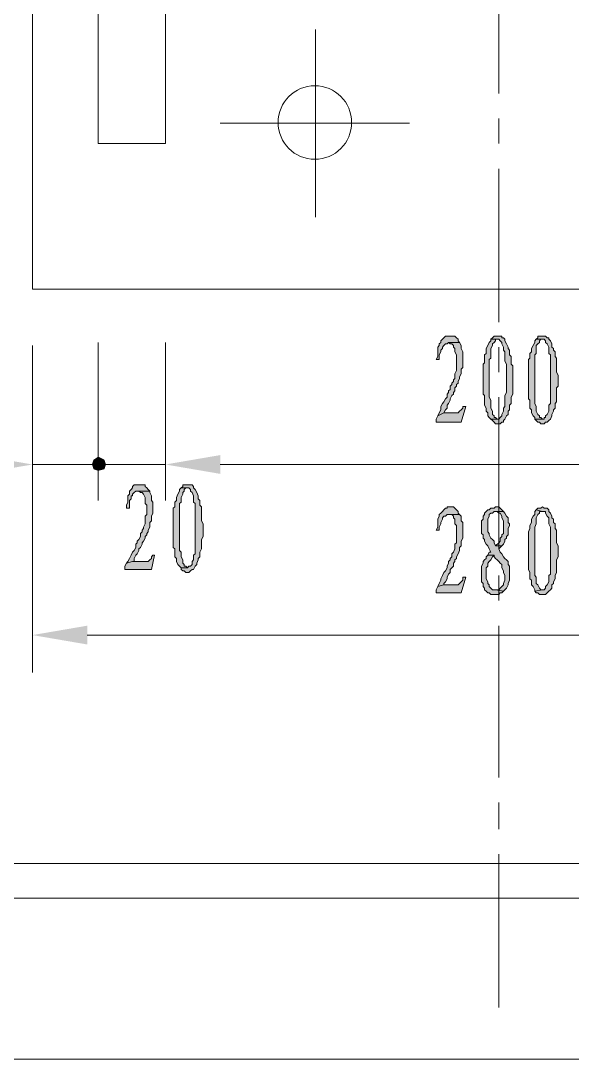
# Model space of a CAD drawing. Header units: millimetres. Extents: x 24 to 410, y 10 to 282.
# Drawn here: x 79.86 to 94.78, y 148.84 to 176.93 of the extents above; entities that cross this region are included whole.
import ezdxf

# ---------------------------------------------------------------- set-up
doc = ezdxf.new("R2010")
doc.units = ezdxf.units.MM

msp = doc.modelspace()

# ---------------------------------------------------------------- hatches: boundary and pattern name
h = msp.add_hatch(color=7)
h.dxf.hatch_style = 2
h.paths.add_polyline_path([(91.482333, 168.402), (91.355333, 168.402), (91.313, 168.359667), (91.270667, 168.317333), (91.228333, 168.275), (91.228333, 168.232667), (91.186, 168.190333), (91.186, 168.148), (91.143667, 168.105667), (91.143667, 167.851667), (91.101333, 167.767), (91.186, 167.767), (91.186, 167.809333), (91.186, 167.894), (91.228333, 167.978667), (91.228333, 168.021), (91.270667, 168.063333), (91.270667, 168.105667), (91.313, 168.148), (91.355333, 168.190333), (91.397667, 168.190333), (91.44, 168.232667), (91.736333, 168.232667), (91.694, 168.275), (91.694, 168.317333), (91.651667, 168.359667), (91.609333, 168.402)])
h = msp.add_hatch(color=7)
h.dxf.hatch_style = 2
h.paths.add_polyline_path([(92.583, 168.317333), (92.583, 168.275), (92.540667, 168.232667), (92.498333, 168.148), (92.456, 168.063333), (92.456, 167.936333), (92.413667, 167.894), (92.413667, 167.682333), (92.371333, 167.64), (92.371333, 166.835667), (92.413667, 166.793333), (92.413667, 166.666333), (92.413667, 166.581667), (92.413667, 166.539333), (92.456, 166.454667), (92.456, 166.37), (92.498333, 166.327667), (92.498333, 166.243), (92.540667, 166.200667), (92.583, 166.158333), (92.752333, 166.158333), (92.71, 166.200667), (92.667667, 166.200667), (92.667667, 166.243), (92.625333, 166.285333), (92.625333, 166.37), (92.583, 166.454667), (92.583, 166.666333), (92.540667, 166.751), (92.540667, 167.767), (92.583, 167.809333), (92.583, 168.063333), (92.625333, 168.148), (92.625333, 168.190333), (92.667667, 168.232667), (92.71, 168.275), (92.71, 168.317333), (92.752333, 168.317333)])
h = msp.add_hatch(color=7)
h.dxf.hatch_style = 2
h.paths.add_polyline_path([(92.752333, 168.402), (92.667667, 168.402), (92.625333, 168.359667), (92.583, 168.317333), (92.794667, 168.317333), (92.837, 168.275), (92.879333, 168.232667), (92.879333, 168.190333), (92.921667, 168.105667), (92.921667, 168.021), (92.964, 167.978667), (92.964, 167.724667), (93.006333, 167.64), (93.006333, 167.216667), (93.006333, 166.878), (92.964, 166.793333), (92.964, 166.497), (92.921667, 166.454667), (92.921667, 166.37), (92.879333, 166.285333), (92.879333, 166.243), (92.837, 166.200667), (92.794667, 166.158333), (92.583, 166.158333), (92.625333, 166.116), (92.667667, 166.073667), (92.71, 166.031333), (92.837, 166.031333), (92.879333, 166.073667), (92.921667, 166.073667), (92.921667, 166.116), (92.964, 166.158333), (93.006333, 166.243), (93.048667, 166.285333), (93.048667, 166.37), (93.091, 166.412333), (93.091, 166.539333), (93.133333, 166.581667), (93.133333, 166.751), (93.175667, 166.835667), (93.175667, 167.597667), (93.133333, 167.64), (93.133333, 167.851667), (93.091, 167.894), (93.091, 168.021), (93.048667, 168.063333), (93.048667, 168.105667), (93.006333, 168.190333), (92.964, 168.275), (92.964, 168.317333), (92.921667, 168.359667), (92.879333, 168.359667), (92.879333, 168.402)])
h = msp.add_hatch(color=7)
h.dxf.hatch_style = 2
h.paths.add_polyline_path([(93.810667, 168.317333), (93.768333, 168.275), (93.768333, 168.232667), (93.726, 168.148), (93.683667, 168.063333), (93.683667, 167.978667), (93.641333, 167.936333), (93.641333, 167.809333), (93.599, 167.767), (93.599, 166.708667), (93.641333, 166.666333), (93.641333, 166.581667), (93.641333, 166.454667), (93.683667, 166.412333), (93.683667, 166.327667), (93.726, 166.243), (93.768333, 166.200667), (93.768333, 166.158333), (93.98, 166.158333), (93.937667, 166.200667), (93.895333, 166.200667), (93.895333, 166.243), (93.853, 166.285333), (93.810667, 166.37), (93.810667, 166.497), (93.768333, 166.581667), (93.768333, 167.894), (93.810667, 167.936333), (93.810667, 168.148), (93.853, 168.190333), (93.895333, 168.232667), (93.895333, 168.275), (93.937667, 168.317333), (93.98, 168.317333)])
h = msp.add_hatch(color=7)
h.dxf.hatch_style = 2
h.paths.add_polyline_path([(93.98, 168.402), (93.853, 168.402), (93.853, 168.359667), (93.810667, 168.317333), (94.022333, 168.317333), (94.064667, 168.275), (94.064667, 168.232667), (94.107, 168.190333), (94.149333, 168.105667), (94.149333, 167.936333), (94.191667, 167.894), (94.191667, 167.216667), (94.191667, 166.581667), (94.149333, 166.539333), (94.149333, 166.37), (94.107, 166.285333), (94.064667, 166.243), (94.064667, 166.200667), (94.022333, 166.200667), (94.022333, 166.158333), (93.98, 166.158333), (93.768333, 166.158333), (93.810667, 166.116), (93.853, 166.073667), (93.895333, 166.073667), (93.937667, 166.031333), (94.022333, 166.031333), (94.064667, 166.073667), (94.107, 166.073667), (94.149333, 166.116), (94.191667, 166.158333), (94.234, 166.243), (94.234, 166.285333), (94.276333, 166.37), (94.276333, 166.412333), (94.318667, 166.454667), (94.318667, 166.581667), (94.361, 166.624), (94.361, 167.005), (94.403333, 167.047333), (94.403333, 167.343667), (94.361, 167.428333), (94.361, 167.809333), (94.318667, 167.851667), (94.318667, 167.978667), (94.276333, 168.021), (94.276333, 168.063333), (94.234, 168.105667), (94.234, 168.190333), (94.191667, 168.275), (94.149333, 168.317333), (94.149333, 168.359667), (94.107, 168.359667), (94.064667, 168.402)])
h = msp.add_hatch(color=7)
h.dxf.hatch_style = 2
h.paths.add_polyline_path([(91.736333, 168.232667), (91.44, 168.232667), (91.482333, 168.190333), (91.524667, 168.190333), (91.567, 168.148), (91.567, 168.105667), (91.609333, 168.063333), (91.609333, 167.978667), (91.651667, 167.894), (91.651667, 167.470667), (91.609333, 167.386), (91.609333, 167.259), (91.567, 167.216667), (91.567, 167.174333), (91.524667, 167.132), (91.524667, 167.089667), (91.482333, 167.047333), (91.482333, 166.962667), (91.44, 166.920333), (91.44, 166.878), (91.397667, 166.835667), (91.397667, 166.751), (91.355333, 166.708667), (91.313, 166.624), (91.270667, 166.581667), (91.228333, 166.497), (91.228333, 166.412333), (91.186, 166.327667), (91.143667, 166.243), (91.313, 166.327667), (91.355333, 166.412333), (91.397667, 166.454667), (91.397667, 166.539333), (91.44, 166.581667), (91.482333, 166.666333), (91.482333, 166.708667), (91.524667, 166.793333), (91.567, 166.835667), (91.567, 166.878), (91.609333, 166.920333), (91.609333, 167.005), (91.651667, 167.047333), (91.651667, 167.089667), (91.694, 167.132), (91.694, 167.174333), (91.736333, 167.259), (91.736333, 167.301333), (91.778667, 167.386), (91.778667, 167.513), (91.821, 167.555333), (91.821, 167.978667), (91.778667, 168.063333), (91.778667, 168.148)])
h = msp.add_hatch(color=7)
h.dxf.hatch_style = 2
h.paths.add_polyline_path([(91.905667, 166.497), (91.821, 166.497), (91.821, 166.454667), (91.778667, 166.412333), (91.736333, 166.37), (91.694, 166.327667), (91.313, 166.327667), (91.143667, 166.243), (91.101333, 166.158333), (91.101333, 166.073667), (91.778667, 166.073667)])
h = msp.add_hatch(color=7)
h.dxf.hatch_style = 2
h.paths.add_polyline_path([(78.697667, 165.184667), (78.697667, 164.676667), (80.179333, 164.930667)])
h = msp.add_hatch(color=7)
h.dxf.hatch_style = 2
h.paths.add_polyline_path([(85.259333, 165.184667), (85.259333, 164.676667), (83.777667, 164.930667)])
h = msp.add_hatch(color=7)
h.dxf.hatch_style = 2
h.paths.add_polyline_path([(85.259333, 165.184667), (85.259333, 164.676667), (83.777667, 164.930667)])
h = msp.add_hatch(color=7)
h.dxf.hatch_style = 2
h.paths.add_polyline_path([(81.830333, 165.057667), (81.788, 164.930667), (81.957333, 164.930667)])
h = msp.add_hatch(color=7)
h.dxf.hatch_style = 2
h.paths.add_polyline_path([(81.830333, 165.057667), (81.788, 164.930667), (81.957333, 164.930667)])
h = msp.add_hatch(color=7)
h.dxf.hatch_style = 2
h.paths.add_polyline_path([(81.788, 164.930667), (81.830333, 164.803667), (81.957333, 164.930667)])
h = msp.add_hatch(color=7)
h.dxf.hatch_style = 2
h.paths.add_polyline_path([(81.788, 164.930667), (81.830333, 164.803667), (81.957333, 164.930667)])
h = msp.add_hatch(color=7)
h.dxf.hatch_style = 2
h.paths.add_polyline_path([(81.957333, 165.142333), (81.830333, 165.057667), (81.957333, 164.930667)])
h = msp.add_hatch(color=7)
h.dxf.hatch_style = 2
h.paths.add_polyline_path([(81.957333, 165.142333), (81.830333, 165.057667), (81.957333, 164.930667)])
h = msp.add_hatch(color=7)
h.dxf.hatch_style = 2
h.paths.add_polyline_path([(81.830333, 164.803667), (81.957333, 164.761333), (81.957333, 164.930667)])
h = msp.add_hatch(color=7)
h.dxf.hatch_style = 2
h.paths.add_polyline_path([(81.830333, 164.803667), (81.957333, 164.761333), (81.957333, 164.930667)])
h = msp.add_hatch(color=7)
h.dxf.hatch_style = 2
h.paths.add_polyline_path([(82.126667, 165.057667), (81.957333, 165.142333), (81.957333, 164.930667)])
h = msp.add_hatch(color=7)
h.dxf.hatch_style = 2
h.paths.add_polyline_path([(82.126667, 165.057667), (81.957333, 165.142333), (81.957333, 164.930667)])
h = msp.add_hatch(color=7)
h.dxf.hatch_style = 2
h.paths.add_polyline_path([(82.169, 164.930667), (82.126667, 165.057667), (81.957333, 164.930667)])
h = msp.add_hatch(color=7)
h.dxf.hatch_style = 2
h.paths.add_polyline_path([(82.169, 164.930667), (82.126667, 165.057667), (81.957333, 164.930667)])
h = msp.add_hatch(color=7)
h.dxf.hatch_style = 2
h.paths.add_polyline_path([(81.957333, 164.761333), (82.126667, 164.803667), (81.957333, 164.930667)])
h = msp.add_hatch(color=7)
h.dxf.hatch_style = 2
h.paths.add_polyline_path([(82.126667, 164.803667), (82.169, 164.930667), (81.957333, 164.930667)])
h = msp.add_hatch(color=7)
h.dxf.hatch_style = 2
h.paths.add_polyline_path([(81.957333, 164.761333), (82.126667, 164.803667), (81.957333, 164.930667)])
h = msp.add_hatch(color=7)
h.dxf.hatch_style = 2
h.paths.add_polyline_path([(82.126667, 164.803667), (82.169, 164.930667), (81.957333, 164.930667)])
h = msp.add_hatch(color=7)
h.dxf.hatch_style = 2
h.paths.add_polyline_path([(83.100333, 164.380333), (82.931, 164.380333), (82.888667, 164.338), (82.888667, 164.295667), (82.846333, 164.253333), (82.804, 164.211), (82.804, 164.126333), (82.761667, 164.084), (82.761667, 163.914667), (82.719333, 163.83), (82.719333, 163.745333), (82.804, 163.745333), (82.804, 163.957), (82.846333, 163.999333), (82.846333, 164.084), (82.888667, 164.084), (82.888667, 164.126333), (82.931, 164.168667), (82.973333, 164.211), (83.058, 164.211), (83.354333, 164.211), (83.312, 164.253333), (83.269667, 164.295667), (83.227333, 164.338), (83.227333, 164.380333), (83.185, 164.380333)])
h = msp.add_hatch(color=7)
h.dxf.hatch_style = 2
h.paths.add_polyline_path([(84.370333, 164.380333), (84.243333, 164.380333), (84.243333, 164.338), (84.201, 164.295667), (84.412667, 164.295667), (84.455, 164.253333), (84.455, 164.211), (84.497333, 164.168667), (84.539667, 164.084), (84.539667, 163.914667), (84.582, 163.872333), (84.582, 163.195), (84.582, 162.517667), (84.539667, 162.475333), (84.539667, 162.348333), (84.497333, 162.306), (84.497333, 162.221333), (84.455, 162.179), (84.412667, 162.179), (84.370333, 162.136667), (84.201, 162.136667), (84.201, 162.094333), (84.243333, 162.052), (84.285667, 162.052), (84.328, 162.009667), (84.412667, 162.009667), (84.455, 162.052), (84.497333, 162.094333), (84.539667, 162.094333), (84.582, 162.179), (84.624333, 162.221333), (84.624333, 162.263667), (84.666667, 162.348333), (84.666667, 162.390667), (84.709, 162.433), (84.709, 162.56), (84.751333, 162.644667), (84.751333, 162.898667), (84.793667, 162.983333), (84.793667, 163.322), (84.751333, 163.406667), (84.751333, 163.787667), (84.709, 163.83), (84.709, 163.957), (84.666667, 163.999333), (84.666667, 164.084), (84.624333, 164.168667), (84.582, 164.253333), (84.539667, 164.295667), (84.539667, 164.338), (84.497333, 164.380333)])
h = msp.add_hatch(color=7)
h.dxf.hatch_style = 2
h.paths.add_polyline_path([(83.354333, 164.211), (83.058, 164.211), (83.100333, 164.168667), (83.142667, 164.168667), (83.185, 164.126333), (83.227333, 164.041667), (83.227333, 163.872333), (83.269667, 163.83), (83.269667, 163.576), (83.227333, 163.533667), (83.227333, 163.322), (83.185, 163.237333), (83.185, 163.195), (83.142667, 163.152667), (83.142667, 163.110333), (83.100333, 163.068), (83.100333, 163.025667), (83.100333, 162.983333), (83.058, 162.898667), (83.015667, 162.856333), (83.015667, 162.814), (82.973333, 162.771667), (82.973333, 162.687), (82.931, 162.602333), (82.888667, 162.56), (82.846333, 162.475333), (82.804, 162.390667), (82.761667, 162.306), (82.719333, 162.263667), (82.888667, 162.306), (82.931, 162.306), (82.931, 162.390667), (82.973333, 162.475333), (83.015667, 162.517667), (83.058, 162.602333), (83.058, 162.644667), (83.100333, 162.687), (83.142667, 162.771667), (83.142667, 162.814), (83.185, 162.856333), (83.227333, 162.941), (83.227333, 162.983333), (83.269667, 163.025667), (83.269667, 163.068), (83.312, 163.110333), (83.312, 163.152667), (83.354333, 163.237333), (83.354333, 163.364333), (83.396667, 163.406667), (83.396667, 163.533667), (83.439, 163.618333), (83.439, 163.914667), (83.396667, 163.957), (83.396667, 164.084), (83.354333, 164.168667)])
h = msp.add_hatch(color=7)
h.dxf.hatch_style = 2
h.paths.add_polyline_path([(84.201, 164.295667), (84.158667, 164.253333), (84.158667, 164.211), (84.116333, 164.126333), (84.074, 164.041667), (84.074, 163.957), (84.031667, 163.914667), (84.031667, 163.787667), (83.989333, 163.745333), (83.989333, 162.687), (84.031667, 162.644667), (84.031667, 162.56), (84.031667, 162.433), (84.074, 162.390667), (84.074, 162.306), (84.116333, 162.221333), (84.158667, 162.179), (84.201, 162.136667), (84.370333, 162.136667), (84.328, 162.179), (84.285667, 162.179), (84.285667, 162.221333), (84.243333, 162.263667), (84.243333, 162.348333), (84.201, 162.433), (84.201, 162.56), (84.158667, 162.602333), (84.158667, 163.872333), (84.201, 163.914667), (84.201, 164.041667), (84.243333, 164.126333), (84.243333, 164.168667), (84.285667, 164.211), (84.285667, 164.253333), (84.328, 164.295667), (84.370333, 164.295667)])
h = msp.add_hatch(color=7)
h.dxf.hatch_style = 2
h.paths.add_polyline_path([(91.482333, 163.787667), (91.397667, 163.787667), (91.397667, 163.745333), (91.355333, 163.745333), (91.313, 163.703), (91.270667, 163.660667), (91.228333, 163.618333), (91.186, 163.576), (91.186, 163.533667), (91.143667, 163.449), (91.143667, 163.237333), (91.101333, 163.152667), (91.186, 163.152667), (91.186, 163.195), (91.186, 163.237333), (91.228333, 163.322), (91.228333, 163.364333), (91.270667, 163.449), (91.270667, 163.491333), (91.313, 163.533667), (91.355333, 163.533667), (91.397667, 163.576), (91.44, 163.576), (91.736333, 163.576), (91.694, 163.618333), (91.694, 163.660667), (91.651667, 163.703), (91.609333, 163.745333), (91.567, 163.787667)])
h = msp.add_hatch(color=7)
h.dxf.hatch_style = 2
h.paths.add_polyline_path([(92.71, 163.787667), (92.667667, 163.745333), (92.583, 163.745333), (92.540667, 163.703), (92.498333, 163.703), (92.456, 163.660667), (92.413667, 163.618333), (92.413667, 163.576), (92.371333, 163.533667), (92.371333, 163.449), (92.329, 163.406667), (92.329, 163.068), (92.371333, 163.025667), (92.371333, 162.941), (92.413667, 162.898667), (92.413667, 162.856333), (92.456, 162.771667), (92.498333, 162.729333), (92.540667, 162.644667), (92.583, 162.56), (92.540667, 162.56), (92.498333, 162.475333), (92.667667, 162.475333), (92.667667, 162.433), (92.71, 162.390667), (92.752333, 162.348333), (92.794667, 162.306), (92.837, 162.263667), (92.879333, 162.221333), (92.879333, 162.136667), (92.921667, 162.052), (92.921667, 162.009667), (92.964, 161.925), (92.964, 161.798), (92.921667, 161.713333), (92.921667, 161.671), (92.879333, 161.628667), (92.837, 161.586333), (92.794667, 161.544), (92.71, 161.544), (92.921667, 161.501667), (92.964, 161.544), (93.006333, 161.586333), (93.048667, 161.671), (93.048667, 161.713333), (93.091, 161.798), (93.091, 162.179), (93.048667, 162.221333), (93.048667, 162.306), (93.006333, 162.348333), (92.964, 162.390667), (92.921667, 162.433), (92.879333, 162.517667), (92.837, 162.56), (92.794667, 162.644667), (92.837, 162.687), (92.879333, 162.729333), (92.71, 162.729333), (92.667667, 162.814), (92.667667, 162.856333), (92.625333, 162.898667), (92.583, 162.941), (92.540667, 163.025667), (92.540667, 163.068), (92.498333, 163.110333), (92.498333, 163.449), (92.540667, 163.533667), (92.540667, 163.576), (92.583, 163.618333), (92.625333, 163.618333), (92.667667, 163.660667), (92.921667, 163.660667), (92.879333, 163.703), (92.837, 163.745333), (92.794667, 163.787667)])
h = msp.add_hatch(color=7)
h.dxf.hatch_style = 2
h.paths.add_polyline_path([(93.98, 163.787667), (93.937667, 163.745333), (93.853, 163.745333), (93.810667, 163.703), (93.98, 163.660667), (94.064667, 163.660667), (94.064667, 163.618333), (94.107, 163.533667), (94.149333, 163.491333), (94.149333, 163.322), (94.191667, 163.237333), (94.191667, 162.602333), (94.191667, 162.56), (94.191667, 161.967333), (94.149333, 161.925), (94.149333, 161.755667), (94.107, 161.671), (94.064667, 161.628667), (94.064667, 161.586333), (94.022333, 161.544), (93.98, 161.544), (93.768333, 161.501667), (93.810667, 161.459333), (93.853, 161.459333), (93.895333, 161.417), (94.064667, 161.417), (94.107, 161.459333), (94.149333, 161.501667), (94.191667, 161.544), (94.234, 161.586333), (94.234, 161.671), (94.276333, 161.713333), (94.276333, 161.755667), (94.318667, 161.840333), (94.318667, 161.925), (94.361, 162.009667), (94.361, 162.348333), (94.403333, 162.433), (94.403333, 162.729333), (94.361, 162.814), (94.361, 163.152667), (94.318667, 163.195), (94.318667, 163.322), (94.276333, 163.364333), (94.276333, 163.449), (94.234, 163.491333), (94.234, 163.533667), (94.191667, 163.618333), (94.149333, 163.660667), (94.149333, 163.703), (94.107, 163.745333), (94.022333, 163.745333)])
h = msp.add_hatch(color=7)
h.dxf.hatch_style = 2
h.paths.add_polyline_path([(91.736333, 163.576), (91.44, 163.576), (91.482333, 163.576), (91.524667, 163.576), (91.567, 163.533667), (91.567, 163.491333), (91.609333, 163.449), (91.609333, 163.322), (91.651667, 163.279667), (91.651667, 162.814), (91.609333, 162.771667), (91.609333, 162.644667), (91.567, 162.56), (91.524667, 162.517667), (91.524667, 162.433), (91.482333, 162.390667), (91.482333, 162.348333), (91.44, 162.306), (91.44, 162.263667), (91.397667, 162.179), (91.397667, 162.136667), (91.355333, 162.052), (91.313, 162.009667), (91.270667, 161.925), (91.228333, 161.840333), (91.228333, 161.798), (91.186, 161.713333), (91.143667, 161.628667), (91.313, 161.671), (91.313, 161.713333), (91.355333, 161.755667), (91.397667, 161.840333), (91.397667, 161.882667), (91.44, 161.967333), (91.482333, 162.009667), (91.482333, 162.094333), (91.524667, 162.136667), (91.567, 162.179), (91.567, 162.263667), (91.609333, 162.306), (91.609333, 162.348333), (91.651667, 162.390667), (91.651667, 162.433), (91.694, 162.517667), (91.736333, 162.602333), (91.736333, 162.687), (91.778667, 162.729333), (91.778667, 162.856333), (91.821, 162.941), (91.821, 163.364333), (91.778667, 163.406667), (91.778667, 163.533667)])
h = msp.add_hatch(color=7)
h.dxf.hatch_style = 2
h.paths.add_polyline_path([(92.921667, 163.660667), (92.71, 163.660667), (92.752333, 163.660667), (92.794667, 163.618333), (92.837, 163.618333), (92.879333, 163.533667), (92.879333, 163.491333), (92.921667, 163.406667), (92.921667, 163.068), (92.879333, 163.025667), (92.879333, 162.983333), (92.837, 162.941), (92.837, 162.856333), (92.794667, 162.814), (92.71, 162.729333), (92.879333, 162.729333), (92.921667, 162.771667), (92.964, 162.856333), (92.964, 162.898667), (93.006333, 162.941), (93.006333, 162.983333), (93.048667, 163.025667), (93.048667, 163.195), (93.091, 163.279667), (93.091, 163.322), (93.048667, 163.364333), (93.048667, 163.491333), (93.006333, 163.533667), (92.964, 163.618333)])
h = msp.add_hatch(color=7)
h.dxf.hatch_style = 2
h.paths.add_polyline_path([(93.810667, 163.703), (93.768333, 163.660667), (93.768333, 163.576), (93.726, 163.533667), (93.683667, 163.449), (93.683667, 163.364333), (93.641333, 163.279667), (93.641333, 163.195), (93.599, 163.110333), (93.599, 162.094333), (93.641333, 162.009667), (93.641333, 161.967333), (93.641333, 161.840333), (93.683667, 161.798), (93.683667, 161.671), (93.726, 161.628667), (93.768333, 161.544), (93.768333, 161.501667), (93.98, 161.544), (93.937667, 161.544), (93.895333, 161.586333), (93.853, 161.671), (93.810667, 161.713333), (93.810667, 161.882667), (93.768333, 161.925), (93.768333, 163.237333), (93.810667, 163.322), (93.810667, 163.491333), (93.853, 163.576), (93.895333, 163.618333), (93.895333, 163.660667), (93.937667, 163.660667), (93.98, 163.660667)])
h = msp.add_hatch(color=7)
h.dxf.hatch_style = 2
h.paths.add_polyline_path([(83.481333, 162.475333), (83.439, 162.475333), (83.396667, 162.433), (83.396667, 162.390667), (83.354333, 162.348333), (83.312, 162.306), (82.888667, 162.306), (82.719333, 162.263667), (82.677, 162.179), (82.677, 162.094333), (83.396667, 162.094333)])
h = msp.add_hatch(color=7)
h.dxf.hatch_style = 2
h.paths.add_polyline_path([(92.498333, 162.475333), (92.456, 162.433), (92.456, 162.390667), (92.413667, 162.348333), (92.371333, 162.306), (92.371333, 162.263667), (92.329, 162.179), (92.329, 161.755667), (92.371333, 161.713333), (92.371333, 161.628667), (92.413667, 161.586333), (92.413667, 161.544), (92.456, 161.501667), (92.498333, 161.459333), (92.540667, 161.459333), (92.583, 161.417), (92.71, 161.417), (92.752333, 161.417), (92.794667, 161.417), (92.837, 161.459333), (92.879333, 161.459333), (92.921667, 161.501667), (92.71, 161.544), (92.625333, 161.544), (92.583, 161.586333), (92.540667, 161.628667), (92.540667, 161.671), (92.498333, 161.713333), (92.498333, 161.755667), (92.456, 161.840333), (92.456, 162.136667), (92.498333, 162.179), (92.498333, 162.263667), (92.540667, 162.306), (92.583, 162.348333), (92.625333, 162.433), (92.667667, 162.475333)])
h = msp.add_hatch(color=7)
h.dxf.hatch_style = 2
h.paths.add_polyline_path([(91.905667, 161.882667), (91.821, 161.882667), (91.821, 161.798), (91.778667, 161.755667), (91.736333, 161.713333), (91.694, 161.671), (91.313, 161.671), (91.143667, 161.628667), (91.101333, 161.544), (91.101333, 161.459333), (91.778667, 161.459333)])
h = msp.add_hatch(color=7)
h.dxf.hatch_style = 2
h.paths.add_polyline_path([(81.661, 160.570333), (81.661, 160.062333), (80.179333, 160.316333)])

# ---------------------------------------------------------------- linework, layer by layer
at = {"color": 7, "lineweight": 0}
for points in [[(80.179333, 202.057), (80.179333, 169.672)], [(81.957333, 202.057), (81.957333, 173.609)], [(83.777667, 202.057), (83.777667, 173.609)], [(92.794667, 174.963667), (92.794667, 179.07)], [(87.841667, 176.699333), (87.841667, 171.619333)], [(85.259333, 174.159333), (90.381667, 174.159333)], [(92.794667, 173.609), (92.794667, 174.286333)], [(81.957333, 173.609), (83.777667, 173.609)], [(92.794667, 168.783), (92.794667, 172.931667)], [(80.179333, 169.672), (105.367667, 169.672)], [(80.179333, 168.148), (80.179333, 163.957)], [(80.179333, 168.148), (80.179333, 159.300333)], [(81.957333, 168.232667), (81.957333, 163.957)], [(81.957333, 168.232667), (81.957333, 163.957)], [(83.777667, 168.232667), (83.777667, 163.957)], [(83.777667, 168.232667), (83.777667, 163.957)], [(92.794667, 167.428333), (92.794667, 168.105667)], [(92.794667, 162.644667), (92.794667, 166.751)], [(81.957333, 164.930667), (80.179333, 164.930667)], [(81.957333, 164.930667), (80.475667, 164.930667)], [(81.957333, 164.930667), (83.481333, 164.930667)], [(81.957333, 164.930667), (83.777667, 164.930667)], [(85.259333, 164.930667), (86.783333, 164.930667)], [(85.259333, 164.930667), (100.287667, 164.930667)], [(92.794667, 161.247667), (92.794667, 161.925)], [(92.794667, 156.464), (92.794667, 160.570333)], [(81.661, 160.316333), (103.886, 160.316333)], [(92.794667, 155.067), (92.794667, 155.786667)], [(92.794667, 150.241), (92.794667, 154.389667)], [(251.671667, 154.135667), (41.91, 154.135667)], [(251.671667, 153.204333), (41.91, 153.204333)], [(41.91, 148.844), (144.737667, 148.844)]]:
    msp.add_lwpolyline(points, dxfattribs=at)
for points in [[(91.482333, 168.402), (91.355333, 168.402), (91.313, 168.359667), (91.270667, 168.317333), (91.228333, 168.275), (91.228333, 168.232667), (91.186, 168.190333), (91.186, 168.148), (91.143667, 168.105667), (91.143667, 167.851667), (91.101333, 167.767), (91.186, 167.767), (91.186, 167.809333), (91.186, 167.894), (91.228333, 167.978667), (91.228333, 168.021), (91.270667, 168.063333), (91.270667, 168.105667), (91.313, 168.148), (91.355333, 168.190333), (91.397667, 168.190333), (91.44, 168.232667), (91.736333, 168.232667), (91.694, 168.275), (91.694, 168.317333), (91.651667, 168.359667), (91.609333, 168.402)], [(92.583, 168.317333), (92.583, 168.275), (92.540667, 168.232667), (92.498333, 168.148), (92.456, 168.063333), (92.456, 167.936333), (92.413667, 167.894), (92.413667, 167.682333), (92.371333, 167.64), (92.371333, 166.835667), (92.413667, 166.793333), (92.413667, 166.666333), (92.413667, 166.581667), (92.413667, 166.539333), (92.456, 166.454667), (92.456, 166.37), (92.498333, 166.327667), (92.498333, 166.243), (92.540667, 166.200667), (92.583, 166.158333), (92.752333, 166.158333), (92.71, 166.200667), (92.667667, 166.200667), (92.667667, 166.243), (92.625333, 166.285333), (92.625333, 166.37), (92.583, 166.454667), (92.583, 166.666333), (92.540667, 166.751), (92.540667, 167.767), (92.583, 167.809333), (92.583, 168.063333), (92.625333, 168.148), (92.625333, 168.190333), (92.667667, 168.232667), (92.71, 168.275), (92.71, 168.317333), (92.752333, 168.317333)], [(92.752333, 168.402), (92.667667, 168.402), (92.625333, 168.359667), (92.583, 168.317333), (92.794667, 168.317333), (92.837, 168.275), (92.879333, 168.232667), (92.879333, 168.190333), (92.921667, 168.105667), (92.921667, 168.021), (92.964, 167.978667), (92.964, 167.724667), (93.006333, 167.64), (93.006333, 167.216667), (93.006333, 166.878), (92.964, 166.793333), (92.964, 166.497), (92.921667, 166.454667), (92.921667, 166.37), (92.879333, 166.285333), (92.879333, 166.243), (92.837, 166.200667), (92.794667, 166.158333), (92.583, 166.158333), (92.625333, 166.116), (92.667667, 166.073667), (92.71, 166.031333), (92.837, 166.031333), (92.879333, 166.073667), (92.921667, 166.073667), (92.921667, 166.116), (92.964, 166.158333), (93.006333, 166.243), (93.048667, 166.285333), (93.048667, 166.37), (93.091, 166.412333), (93.091, 166.539333), (93.133333, 166.581667), (93.133333, 166.751), (93.175667, 166.835667), (93.175667, 167.597667), (93.133333, 167.64), (93.133333, 167.851667), (93.091, 167.894), (93.091, 168.021), (93.048667, 168.063333), (93.048667, 168.105667), (93.006333, 168.190333), (92.964, 168.275), (92.964, 168.317333), (92.921667, 168.359667), (92.879333, 168.359667), (92.879333, 168.402)], [(93.810667, 168.317333), (93.768333, 168.275), (93.768333, 168.232667), (93.726, 168.148), (93.683667, 168.063333), (93.683667, 167.978667), (93.641333, 167.936333), (93.641333, 167.809333), (93.599, 167.767), (93.599, 166.708667), (93.641333, 166.666333), (93.641333, 166.581667), (93.641333, 166.454667), (93.683667, 166.412333), (93.683667, 166.327667), (93.726, 166.243), (93.768333, 166.200667), (93.768333, 166.158333), (93.98, 166.158333), (93.937667, 166.200667), (93.895333, 166.200667), (93.895333, 166.243), (93.853, 166.285333), (93.810667, 166.37), (93.810667, 166.497), (93.768333, 166.581667), (93.768333, 167.894), (93.810667, 167.936333), (93.810667, 168.148), (93.853, 168.190333), (93.895333, 168.232667), (93.895333, 168.275), (93.937667, 168.317333), (93.98, 168.317333)], [(93.98, 168.402), (93.853, 168.402), (93.853, 168.359667), (93.810667, 168.317333), (94.022333, 168.317333), (94.064667, 168.275), (94.064667, 168.232667), (94.107, 168.190333), (94.149333, 168.105667), (94.149333, 167.936333), (94.191667, 167.894), (94.191667, 167.216667), (94.191667, 166.581667), (94.149333, 166.539333), (94.149333, 166.37), (94.107, 166.285333), (94.064667, 166.243), (94.064667, 166.200667), (94.022333, 166.200667), (94.022333, 166.158333), (93.98, 166.158333), (93.768333, 166.158333), (93.810667, 166.116), (93.853, 166.073667), (93.895333, 166.073667), (93.937667, 166.031333), (94.022333, 166.031333), (94.064667, 166.073667), (94.107, 166.073667), (94.149333, 166.116), (94.191667, 166.158333), (94.234, 166.243), (94.234, 166.285333), (94.276333, 166.37), (94.276333, 166.412333), (94.318667, 166.454667), (94.318667, 166.581667), (94.361, 166.624), (94.361, 167.005), (94.403333, 167.047333), (94.403333, 167.343667), (94.361, 167.428333), (94.361, 167.809333), (94.318667, 167.851667), (94.318667, 167.978667), (94.276333, 168.021), (94.276333, 168.063333), (94.234, 168.105667), (94.234, 168.190333), (94.191667, 168.275), (94.149333, 168.317333), (94.149333, 168.359667), (94.107, 168.359667), (94.064667, 168.402)], [(91.736333, 168.232667), (91.44, 168.232667), (91.482333, 168.190333), (91.524667, 168.190333), (91.567, 168.148), (91.567, 168.105667), (91.609333, 168.063333), (91.609333, 167.978667), (91.651667, 167.894), (91.651667, 167.470667), (91.609333, 167.386), (91.609333, 167.259), (91.567, 167.216667), (91.567, 167.174333), (91.524667, 167.132), (91.524667, 167.089667), (91.482333, 167.047333), (91.482333, 166.962667), (91.44, 166.920333), (91.44, 166.878), (91.397667, 166.835667), (91.397667, 166.751), (91.355333, 166.708667), (91.313, 166.624), (91.270667, 166.581667), (91.228333, 166.497), (91.228333, 166.412333), (91.186, 166.327667), (91.143667, 166.243), (91.313, 166.327667), (91.355333, 166.412333), (91.397667, 166.454667), (91.397667, 166.539333), (91.44, 166.581667), (91.482333, 166.666333), (91.482333, 166.708667), (91.524667, 166.793333), (91.567, 166.835667), (91.567, 166.878), (91.609333, 166.920333), (91.609333, 167.005), (91.651667, 167.047333), (91.651667, 167.089667), (91.694, 167.132), (91.694, 167.174333), (91.736333, 167.259), (91.736333, 167.301333), (91.778667, 167.386), (91.778667, 167.513), (91.821, 167.555333), (91.821, 167.978667), (91.778667, 168.063333), (91.778667, 168.148)], [(91.905667, 166.497), (91.821, 166.497), (91.821, 166.454667), (91.778667, 166.412333), (91.736333, 166.37), (91.694, 166.327667), (91.313, 166.327667), (91.143667, 166.243), (91.101333, 166.158333), (91.101333, 166.073667), (91.778667, 166.073667)], [(83.100333, 164.380333), (82.931, 164.380333), (82.888667, 164.338), (82.888667, 164.295667), (82.846333, 164.253333), (82.804, 164.211), (82.804, 164.126333), (82.761667, 164.084), (82.761667, 163.914667), (82.719333, 163.83), (82.719333, 163.745333), (82.804, 163.745333), (82.804, 163.957), (82.846333, 163.999333), (82.846333, 164.084), (82.888667, 164.084), (82.888667, 164.126333), (82.931, 164.168667), (82.973333, 164.211), (83.058, 164.211), (83.354333, 164.211), (83.312, 164.253333), (83.269667, 164.295667), (83.227333, 164.338), (83.227333, 164.380333), (83.185, 164.380333)], [(84.370333, 164.380333), (84.243333, 164.380333), (84.243333, 164.338), (84.201, 164.295667), (84.412667, 164.295667), (84.455, 164.253333), (84.455, 164.211), (84.497333, 164.168667), (84.539667, 164.084), (84.539667, 163.914667), (84.582, 163.872333), (84.582, 163.195), (84.582, 162.517667), (84.539667, 162.475333), (84.539667, 162.348333), (84.497333, 162.306), (84.497333, 162.221333), (84.455, 162.179), (84.412667, 162.179), (84.370333, 162.136667), (84.201, 162.136667), (84.201, 162.094333), (84.243333, 162.052), (84.285667, 162.052), (84.328, 162.009667), (84.412667, 162.009667), (84.455, 162.052), (84.497333, 162.094333), (84.539667, 162.094333), (84.582, 162.179), (84.624333, 162.221333), (84.624333, 162.263667), (84.666667, 162.348333), (84.666667, 162.390667), (84.709, 162.433), (84.709, 162.56), (84.751333, 162.644667), (84.751333, 162.898667), (84.793667, 162.983333), (84.793667, 163.322), (84.751333, 163.406667), (84.751333, 163.787667), (84.709, 163.83), (84.709, 163.957), (84.666667, 163.999333), (84.666667, 164.084), (84.624333, 164.168667), (84.582, 164.253333), (84.539667, 164.295667), (84.539667, 164.338), (84.497333, 164.380333)], [(83.354333, 164.211), (83.058, 164.211), (83.100333, 164.168667), (83.142667, 164.168667), (83.185, 164.126333), (83.227333, 164.041667), (83.227333, 163.872333), (83.269667, 163.83), (83.269667, 163.576), (83.227333, 163.533667), (83.227333, 163.322), (83.185, 163.237333), (83.185, 163.195), (83.142667, 163.152667), (83.142667, 163.110333), (83.100333, 163.068), (83.100333, 163.025667), (83.100333, 162.983333), (83.058, 162.898667), (83.015667, 162.856333), (83.015667, 162.814), (82.973333, 162.771667), (82.973333, 162.687), (82.931, 162.602333), (82.888667, 162.56), (82.846333, 162.475333), (82.804, 162.390667), (82.761667, 162.306), (82.719333, 162.263667), (82.888667, 162.306), (82.931, 162.306), (82.931, 162.390667), (82.973333, 162.475333), (83.015667, 162.517667), (83.058, 162.602333), (83.058, 162.644667), (83.100333, 162.687), (83.142667, 162.771667), (83.142667, 162.814), (83.185, 162.856333), (83.227333, 162.941), (83.227333, 162.983333), (83.269667, 163.025667), (83.269667, 163.068), (83.312, 163.110333), (83.312, 163.152667), (83.354333, 163.237333), (83.354333, 163.364333), (83.396667, 163.406667), (83.396667, 163.533667), (83.439, 163.618333), (83.439, 163.914667), (83.396667, 163.957), (83.396667, 164.084), (83.354333, 164.168667)], [(84.201, 164.295667), (84.158667, 164.253333), (84.158667, 164.211), (84.116333, 164.126333), (84.074, 164.041667), (84.074, 163.957), (84.031667, 163.914667), (84.031667, 163.787667), (83.989333, 163.745333), (83.989333, 162.687), (84.031667, 162.644667), (84.031667, 162.56), (84.031667, 162.433), (84.074, 162.390667), (84.074, 162.306), (84.116333, 162.221333), (84.158667, 162.179), (84.201, 162.136667), (84.370333, 162.136667), (84.328, 162.179), (84.285667, 162.179), (84.285667, 162.221333), (84.243333, 162.263667), (84.243333, 162.348333), (84.201, 162.433), (84.201, 162.56), (84.158667, 162.602333), (84.158667, 163.872333), (84.201, 163.914667), (84.201, 164.041667), (84.243333, 164.126333), (84.243333, 164.168667), (84.285667, 164.211), (84.285667, 164.253333), (84.328, 164.295667), (84.370333, 164.295667)], [(91.482333, 163.787667), (91.397667, 163.787667), (91.397667, 163.745333), (91.355333, 163.745333), (91.313, 163.703), (91.270667, 163.660667), (91.228333, 163.618333), (91.186, 163.576), (91.186, 163.533667), (91.143667, 163.449), (91.143667, 163.237333), (91.101333, 163.152667), (91.186, 163.152667), (91.186, 163.195), (91.186, 163.237333), (91.228333, 163.322), (91.228333, 163.364333), (91.270667, 163.449), (91.270667, 163.491333), (91.313, 163.533667), (91.355333, 163.533667), (91.397667, 163.576), (91.44, 163.576), (91.736333, 163.576), (91.694, 163.618333), (91.694, 163.660667), (91.651667, 163.703), (91.609333, 163.745333), (91.567, 163.787667)], [(92.71, 163.787667), (92.667667, 163.745333), (92.583, 163.745333), (92.540667, 163.703), (92.498333, 163.703), (92.456, 163.660667), (92.413667, 163.618333), (92.413667, 163.576), (92.371333, 163.533667), (92.371333, 163.449), (92.329, 163.406667), (92.329, 163.068), (92.371333, 163.025667), (92.371333, 162.941), (92.413667, 162.898667), (92.413667, 162.856333), (92.456, 162.771667), (92.498333, 162.729333), (92.540667, 162.644667), (92.583, 162.56), (92.540667, 162.56), (92.498333, 162.475333), (92.667667, 162.475333), (92.667667, 162.433), (92.71, 162.390667), (92.752333, 162.348333), (92.794667, 162.306), (92.837, 162.263667), (92.879333, 162.221333), (92.879333, 162.136667), (92.921667, 162.052), (92.921667, 162.009667), (92.964, 161.925), (92.964, 161.798), (92.921667, 161.713333), (92.921667, 161.671), (92.879333, 161.628667), (92.837, 161.586333), (92.794667, 161.544), (92.71, 161.544), (92.921667, 161.501667), (92.964, 161.544), (93.006333, 161.586333), (93.048667, 161.671), (93.048667, 161.713333), (93.091, 161.798), (93.091, 162.179), (93.048667, 162.221333), (93.048667, 162.306), (93.006333, 162.348333), (92.964, 162.390667), (92.921667, 162.433), (92.879333, 162.517667), (92.837, 162.56), (92.794667, 162.644667), (92.837, 162.687), (92.879333, 162.729333), (92.71, 162.729333), (92.667667, 162.814), (92.667667, 162.856333), (92.625333, 162.898667), (92.583, 162.941), (92.540667, 163.025667), (92.540667, 163.068), (92.498333, 163.110333), (92.498333, 163.449), (92.540667, 163.533667), (92.540667, 163.576), (92.583, 163.618333), (92.625333, 163.618333), (92.667667, 163.660667), (92.921667, 163.660667), (92.879333, 163.703), (92.837, 163.745333), (92.794667, 163.787667)], [(93.98, 163.787667), (93.937667, 163.745333), (93.853, 163.745333), (93.810667, 163.703), (93.98, 163.660667), (94.064667, 163.660667), (94.064667, 163.618333), (94.107, 163.533667), (94.149333, 163.491333), (94.149333, 163.322), (94.191667, 163.237333), (94.191667, 162.602333), (94.191667, 162.56), (94.191667, 161.967333), (94.149333, 161.925), (94.149333, 161.755667), (94.107, 161.671), (94.064667, 161.628667), (94.064667, 161.586333), (94.022333, 161.544), (93.98, 161.544), (93.768333, 161.501667), (93.810667, 161.459333), (93.853, 161.459333), (93.895333, 161.417), (94.064667, 161.417), (94.107, 161.459333), (94.149333, 161.501667), (94.191667, 161.544), (94.234, 161.586333), (94.234, 161.671), (94.276333, 161.713333), (94.276333, 161.755667), (94.318667, 161.840333), (94.318667, 161.925), (94.361, 162.009667), (94.361, 162.348333), (94.403333, 162.433), (94.403333, 162.729333), (94.361, 162.814), (94.361, 163.152667), (94.318667, 163.195), (94.318667, 163.322), (94.276333, 163.364333), (94.276333, 163.449), (94.234, 163.491333), (94.234, 163.533667), (94.191667, 163.618333), (94.149333, 163.660667), (94.149333, 163.703), (94.107, 163.745333), (94.022333, 163.745333)], [(91.736333, 163.576), (91.44, 163.576), (91.482333, 163.576), (91.524667, 163.576), (91.567, 163.533667), (91.567, 163.491333), (91.609333, 163.449), (91.609333, 163.322), (91.651667, 163.279667), (91.651667, 162.814), (91.609333, 162.771667), (91.609333, 162.644667), (91.567, 162.56), (91.524667, 162.517667), (91.524667, 162.433), (91.482333, 162.390667), (91.482333, 162.348333), (91.44, 162.306), (91.44, 162.263667), (91.397667, 162.179), (91.397667, 162.136667), (91.355333, 162.052), (91.313, 162.009667), (91.270667, 161.925), (91.228333, 161.840333), (91.228333, 161.798), (91.186, 161.713333), (91.143667, 161.628667), (91.313, 161.671), (91.313, 161.713333), (91.355333, 161.755667), (91.397667, 161.840333), (91.397667, 161.882667), (91.44, 161.967333), (91.482333, 162.009667), (91.482333, 162.094333), (91.524667, 162.136667), (91.567, 162.179), (91.567, 162.263667), (91.609333, 162.306), (91.609333, 162.348333), (91.651667, 162.390667), (91.651667, 162.433), (91.694, 162.517667), (91.736333, 162.602333), (91.736333, 162.687), (91.778667, 162.729333), (91.778667, 162.856333), (91.821, 162.941), (91.821, 163.364333), (91.778667, 163.406667), (91.778667, 163.533667)], [(92.921667, 163.660667), (92.71, 163.660667), (92.752333, 163.660667), (92.794667, 163.618333), (92.837, 163.618333), (92.879333, 163.533667), (92.879333, 163.491333), (92.921667, 163.406667), (92.921667, 163.068), (92.879333, 163.025667), (92.879333, 162.983333), (92.837, 162.941), (92.837, 162.856333), (92.794667, 162.814), (92.71, 162.729333), (92.879333, 162.729333), (92.921667, 162.771667), (92.964, 162.856333), (92.964, 162.898667), (93.006333, 162.941), (93.006333, 162.983333), (93.048667, 163.025667), (93.048667, 163.195), (93.091, 163.279667), (93.091, 163.322), (93.048667, 163.364333), (93.048667, 163.491333), (93.006333, 163.533667), (92.964, 163.618333)], [(93.810667, 163.703), (93.768333, 163.660667), (93.768333, 163.576), (93.726, 163.533667), (93.683667, 163.449), (93.683667, 163.364333), (93.641333, 163.279667), (93.641333, 163.195), (93.599, 163.110333), (93.599, 162.094333), (93.641333, 162.009667), (93.641333, 161.967333), (93.641333, 161.840333), (93.683667, 161.798), (93.683667, 161.671), (93.726, 161.628667), (93.768333, 161.544), (93.768333, 161.501667), (93.98, 161.544), (93.937667, 161.544), (93.895333, 161.586333), (93.853, 161.671), (93.810667, 161.713333), (93.810667, 161.882667), (93.768333, 161.925), (93.768333, 163.237333), (93.810667, 163.322), (93.810667, 163.491333), (93.853, 163.576), (93.895333, 163.618333), (93.895333, 163.660667), (93.937667, 163.660667), (93.98, 163.660667)], [(83.481333, 162.475333), (83.439, 162.475333), (83.396667, 162.433), (83.396667, 162.390667), (83.354333, 162.348333), (83.312, 162.306), (82.888667, 162.306), (82.719333, 162.263667), (82.677, 162.179), (82.677, 162.094333), (83.396667, 162.094333)], [(92.498333, 162.475333), (92.456, 162.433), (92.456, 162.390667), (92.413667, 162.348333), (92.371333, 162.306), (92.371333, 162.263667), (92.329, 162.179), (92.329, 161.755667), (92.371333, 161.713333), (92.371333, 161.628667), (92.413667, 161.586333), (92.413667, 161.544), (92.456, 161.501667), (92.498333, 161.459333), (92.540667, 161.459333), (92.583, 161.417), (92.71, 161.417), (92.752333, 161.417), (92.794667, 161.417), (92.837, 161.459333), (92.879333, 161.459333), (92.921667, 161.501667), (92.71, 161.544), (92.625333, 161.544), (92.583, 161.586333), (92.540667, 161.628667), (92.540667, 161.671), (92.498333, 161.713333), (92.498333, 161.755667), (92.456, 161.840333), (92.456, 162.136667), (92.498333, 162.179), (92.498333, 162.263667), (92.540667, 162.306), (92.583, 162.348333), (92.625333, 162.433), (92.667667, 162.475333)], [(91.905667, 161.882667), (91.821, 161.882667), (91.821, 161.798), (91.778667, 161.755667), (91.736333, 161.713333), (91.694, 161.671), (91.313, 161.671), (91.143667, 161.628667), (91.101333, 161.544), (91.101333, 161.459333), (91.778667, 161.459333)]]:
    msp.add_lwpolyline(points, close=True, dxfattribs=at)
msp.add_circle((87.8205, 174.1805), 0.994833, dxfattribs=at)

doc.saveas('drawing.dxf')
